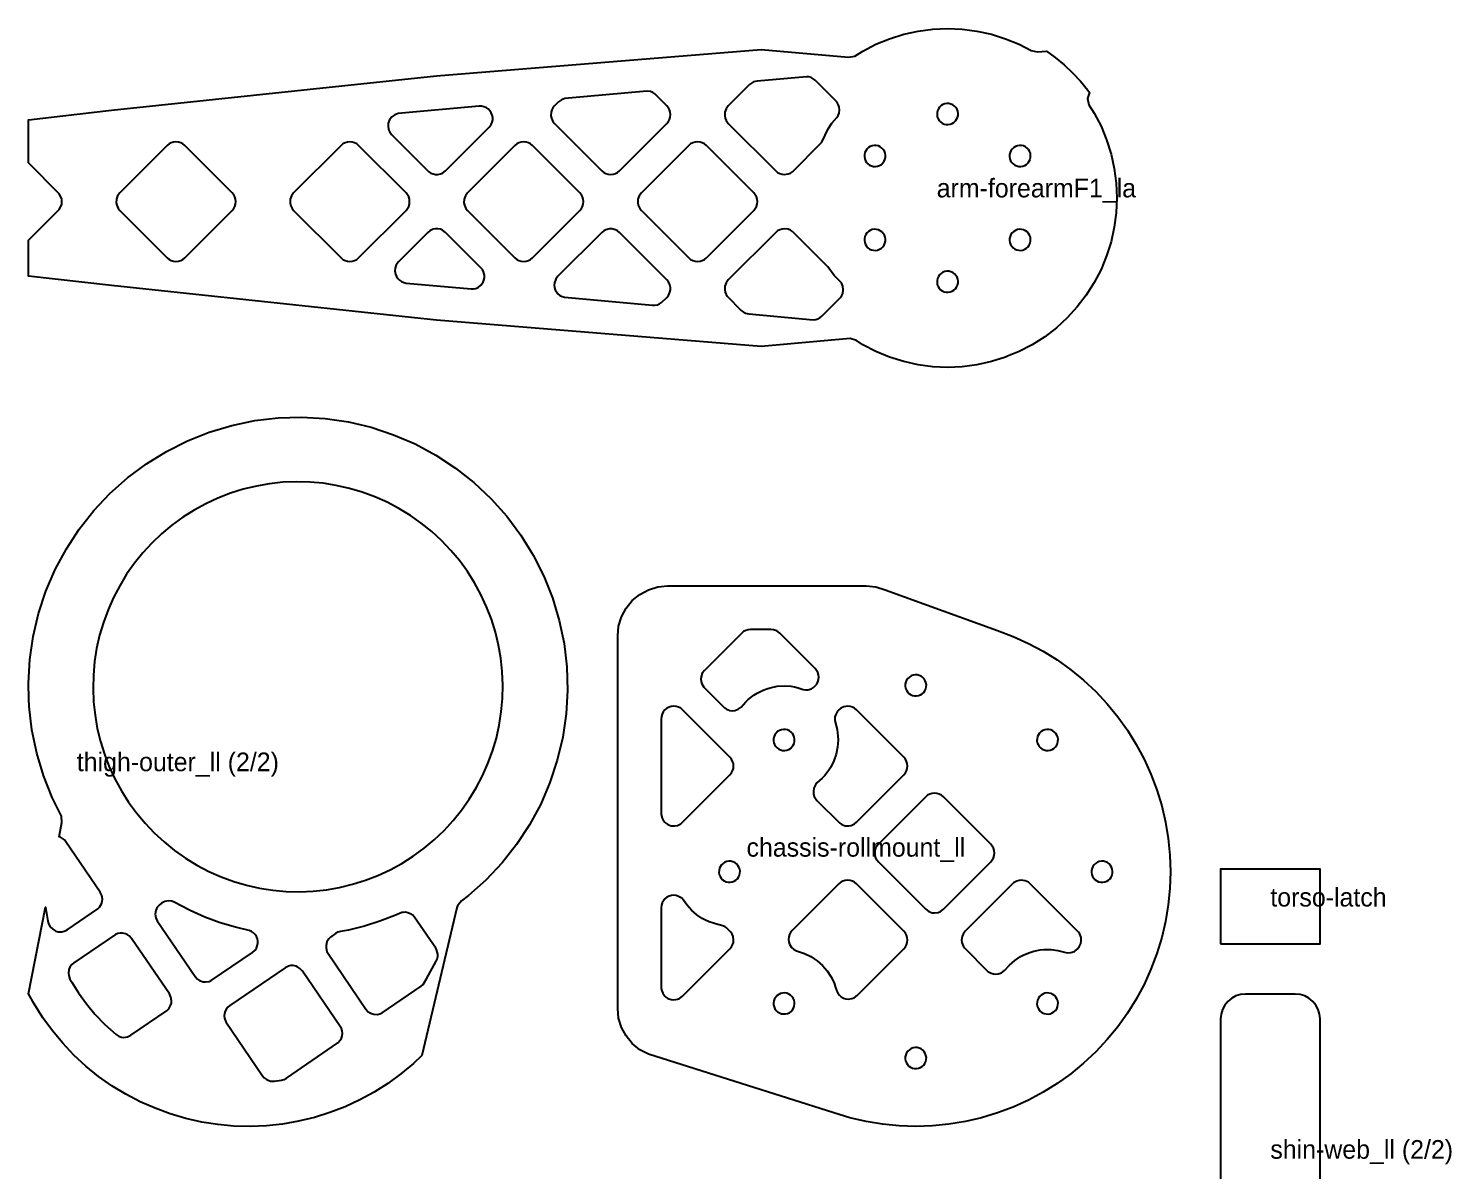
# Model space of a CAD drawing. Header units: millimetres. Extents: x 6 to 405, y 6 to 378.
# Drawn here: x 175.8 to 405, y 193.8 to 377.7 of the extents above; entities that cross this region are included whole.
import ezdxf

# ---------------------------------------------------------------- set-up
doc = ezdxf.new("R2010")
doc.units = ezdxf.units.MM
doc.layers.add('CUT', color=1, linetype='Continuous')
doc.layers.add('NOTE', color=3, linetype='Continuous')

msp = doc.modelspace()

# ---------------------------------------------------------------- linework, layer by layer
at = {"layer": 'CUT'}
for points in [[(175.8, 356), (175.8, 362.97), (189.15, 364.48), (241.49, 370.05), (293.8, 374.27), (307.88, 373.03), (308.9, 373.21), (310.17, 374), (312.28, 375.1), (314.48, 376.01), (316.75, 376.72), (319.08, 377.24), (321.43, 377.55), (323.81, 377.65), (326.19, 377.55), (328.55, 377.24), (330.87, 376.72), (333.14, 376.01), (335.34, 375.1), (337.26, 374.1), (338.27, 373.87), (339.77, 373.98), (341.16, 372.99), (342.6, 371.8), (343.96, 370.53), (345.24, 369.17), (346.42, 367.73), (346.68, 367.36), (346.36, 366.36), (346.59, 365.35), (347.43, 364.01), (348.53, 361.9), (349.44, 359.71), (350.16, 357.44), (350.67, 355.11), (350.98, 352.75), (351.09, 350.38), (350.98, 348), (350.67, 345.64), (350.16, 343.32), (349.44, 341.05), (348.53, 338.85), (347.43, 336.74), (346.16, 334.73), (344.71, 332.84), (343.1, 331.09), (341.35, 329.48), (339.46, 328.03), (337.45, 326.75), (335.34, 325.66), (333.49, 324.89), (333.14, 324.74), (330.87, 324.03), (328.55, 323.51), (326.19, 323.2), (323.81, 323.1), (321.43, 323.2), (319.08, 323.51), (316.75, 324.03), (314.48, 324.74), (312.28, 325.66), (310.17, 326.75), (309.13, 327.42), (308.14, 327.73), (293.8, 326.48), (241.49, 330.7), (189.15, 336.28), (175.8, 337.78), (175.8, 343.56), (180.74, 348.51), (181.04, 349.01), (181.15, 349.39), (181.19, 349.78), (181.15, 350.17), (181.04, 350.54), (180.74, 351.05), (175.8, 356)], [(287.96, 364.17), (287.93, 363.58), (288.01, 363.2), (288.16, 362.83), (288.51, 362.36), (296.14, 354.73), (296.44, 354.48), (296.79, 354.29), (297.17, 354.18), (297.56, 354.14), (298.14, 354.23), (298.5, 354.38), (298.82, 354.59), (303.53, 359.29), (303.81, 359.76), (304.09, 360.49), (304.6, 361.51), (305.2, 362.4), (306, 363.33), (306.2, 363.66), (306.34, 364.01), (306.42, 364.58), (306.37, 364.97), (306.26, 365.33), (305.96, 365.82), (302.49, 369.31), (302.19, 369.55), (301.85, 369.74), (301.48, 369.85), (301.09, 369.89), (293.16, 369.19), (292.58, 369.05), (292.23, 368.86), (291.92, 368.61), (288.51, 365.19), (288.16, 364.72), (287.96, 364.17)], [(259.96, 364.17), (259.93, 363.58), (260.01, 363.2), (260.26, 362.67), (260.51, 362.36), (268.14, 354.73), (268.44, 354.48), (268.79, 354.29), (269.17, 354.18), (269.56, 354.14), (269.95, 354.18), (270.32, 354.29), (270.67, 354.48), (270.97, 354.73), (278.61, 362.36), (278.85, 362.67), (279.04, 363.01), (279.15, 363.39), (279.19, 363.78), (279.15, 364.17), (279.04, 364.54), (278.85, 364.89), (278.61, 365.19), (276.66, 367.12), (276.34, 367.34), (275.98, 367.49), (275.41, 367.57), (262.18, 366.38), (261.62, 366.18), (261.14, 365.83), (260.51, 365.19), (260.26, 364.89), (260.07, 364.54), (259.96, 364.17)], [(233.75, 362.39), (233.71, 361.99), (233.79, 361.41), (233.94, 361.05), (234.29, 360.57), (240.29, 354.59), (240.61, 354.38), (240.98, 354.23), (241.36, 354.15), (241.75, 354.15), (242.14, 354.23), (242.5, 354.38), (242.97, 354.73), (249.98, 361.74), (250.33, 362.21), (250.48, 362.57), (250.56, 362.95), (250.56, 363.34), (250.48, 363.72), (250.33, 364.09), (250.12, 364.41), (249.84, 364.69), (249.52, 364.91), (249.16, 365.06), (248.78, 365.14), (248.39, 365.14), (235.33, 363.95), (234.78, 363.76), (234.3, 363.41), (233.95, 362.94), (233.75, 362.39)], [(322.13, 364.1), (322.12, 363.77), (322.17, 363.44), (322.29, 363.12), (322.46, 362.84), (322.69, 362.6), (322.96, 362.4), (323.27, 362.27), (323.59, 362.19), (323.92, 362.18), (324.25, 362.23), (324.56, 362.35), (324.85, 362.53), (325.09, 362.76), (325.28, 363.03), (325.42, 363.33), (325.5, 363.65), (325.51, 363.99), (325.45, 364.32), (325.34, 364.63), (325.16, 364.91), (324.93, 365.15), (324.66, 365.35), (324.36, 365.49), (324.03, 365.56), (323.7, 365.57), (323.37, 365.52), (323.06, 365.4), (322.78, 365.23), (322.53, 365), (322.34, 364.73), (322.2, 364.42), (322.13, 364.1)], [(189.96, 350.17), (189.93, 349.58), (190.01, 349.2), (190.26, 348.67), (190.51, 348.36), (198.14, 340.73), (198.44, 340.48), (198.79, 340.29), (199.17, 340.18), (199.56, 340.14), (199.95, 340.18), (200.32, 340.29), (200.67, 340.48), (200.97, 340.73), (208.61, 348.36), (208.85, 348.67), (209.04, 349.01), (209.15, 349.39), (209.19, 349.78), (209.15, 350.17), (209.04, 350.54), (208.85, 350.89), (208.61, 351.19), (200.97, 358.83), (200.67, 359.08), (200.32, 359.26), (199.95, 359.37), (199.56, 359.41), (199.17, 359.37), (198.79, 359.26), (198.44, 359.08), (198.14, 358.83), (190.51, 351.19), (190.16, 350.72), (189.96, 350.17)], [(217.96, 350.17), (217.93, 349.58), (218.01, 349.2), (218.26, 348.67), (218.51, 348.36), (226.14, 340.73), (226.44, 340.48), (226.79, 340.29), (227.17, 340.18), (227.56, 340.14), (227.95, 340.18), (228.32, 340.29), (228.67, 340.48), (228.97, 340.73), (236.61, 348.36), (236.85, 348.67), (237.04, 349.01), (237.15, 349.39), (237.19, 349.78), (237.15, 350.17), (237.04, 350.54), (236.85, 350.89), (236.61, 351.19), (228.97, 358.83), (228.67, 359.08), (228.32, 359.26), (227.95, 359.37), (227.56, 359.41), (227.17, 359.37), (226.79, 359.26), (226.44, 359.08), (226.14, 358.83), (218.51, 351.19), (218.16, 350.72), (217.96, 350.17)], [(245.96, 350.17), (245.93, 349.58), (246.01, 349.2), (246.26, 348.67), (246.51, 348.36), (254.14, 340.73), (254.44, 340.48), (254.79, 340.29), (255.17, 340.18), (255.56, 340.14), (255.95, 340.18), (256.32, 340.29), (256.67, 340.48), (256.97, 340.73), (264.61, 348.36), (264.85, 348.67), (265.04, 349.01), (265.15, 349.39), (265.19, 349.78), (265.15, 350.17), (265.04, 350.54), (264.85, 350.89), (264.61, 351.19), (256.97, 358.83), (256.67, 359.08), (256.32, 359.26), (255.95, 359.37), (255.56, 359.41), (255.17, 359.37), (254.79, 359.26), (254.44, 359.08), (254.14, 358.83), (246.51, 351.19), (246.16, 350.72), (245.96, 350.17)], [(273.96, 350.17), (273.93, 349.58), (274.01, 349.2), (274.26, 348.67), (274.51, 348.36), (282.14, 340.73), (282.44, 340.48), (282.79, 340.29), (283.17, 340.18), (283.56, 340.14), (283.95, 340.18), (284.32, 340.29), (284.67, 340.48), (284.97, 340.73), (292.61, 348.36), (292.85, 348.67), (293.04, 349.01), (293.15, 349.39), (293.19, 349.78), (293.15, 350.17), (293.04, 350.54), (292.85, 350.89), (292.61, 351.19), (284.97, 358.83), (284.67, 359.08), (284.32, 359.26), (283.95, 359.37), (283.56, 359.41), (283.17, 359.37), (282.79, 359.26), (282.44, 359.08), (282.14, 358.83), (274.51, 351.19), (274.16, 350.72), (273.96, 350.17)], [(310.44, 357.35), (310.42, 357.02), (310.48, 356.69), (310.6, 356.37), (310.77, 356.09), (311, 355.85), (311.27, 355.65), (311.57, 355.52), (311.9, 355.44), (312.23, 355.43), (312.56, 355.48), (312.87, 355.6), (313.16, 355.78), (313.4, 356.01), (313.59, 356.28), (313.73, 356.58), (313.81, 356.9), (313.82, 357.24), (313.76, 357.57), (313.65, 357.88), (313.47, 358.16), (313.24, 358.4), (312.97, 358.6), (312.67, 358.74), (312.34, 358.81), (312.01, 358.82), (311.68, 358.77), (311.37, 358.65), (311.09, 358.48), (310.84, 358.25), (310.65, 357.98), (310.51, 357.67), (310.44, 357.35)], [(333.82, 357.35), (333.81, 357.02), (333.86, 356.69), (333.98, 356.37), (334.15, 356.09), (334.38, 355.85), (334.65, 355.65), (334.96, 355.52), (335.28, 355.44), (335.61, 355.43), (335.94, 355.48), (336.26, 355.6), (336.54, 355.78), (336.78, 356.01), (336.98, 356.28), (337.11, 356.58), (337.19, 356.9), (337.2, 357.24), (337.15, 357.57), (337.03, 357.88), (336.85, 358.16), (336.62, 358.4), (336.35, 358.6), (336.05, 358.74), (335.73, 358.81), (335.39, 358.82), (335.06, 358.77), (334.75, 358.65), (334.47, 358.48), (334.23, 358.25), (334.03, 357.98), (333.89, 357.67), (333.82, 357.35)], [(234.85, 339.05), (234.81, 338.66), (234.9, 338.08), (235.05, 337.71), (235.27, 337.39), (235.55, 337.11), (235.88, 336.9), (236.24, 336.75), (236.63, 336.67), (247.07, 335.73), (247.46, 335.73), (247.84, 335.81), (248.2, 335.96), (248.67, 336.32), (249.01, 336.79), (249.16, 337.15), (249.24, 337.53), (249.24, 337.92), (249.09, 338.49), (248.91, 338.83), (248.66, 339.14), (242.97, 344.83), (242.5, 345.18), (242.14, 345.33), (241.75, 345.4), (241.36, 345.4), (240.98, 345.33), (240.44, 345.08), (240.14, 344.83), (235.39, 340.08), (235.04, 339.61), (234.85, 339.05)], [(260.53, 336.73), (260.49, 336.34), (260.53, 335.95), (260.64, 335.57), (260.83, 335.23), (261.08, 334.92), (261.39, 334.68), (261.74, 334.49), (262.11, 334.38), (276.32, 333.09), (276.7, 333.09), (277.08, 333.17), (277.44, 333.32), (277.77, 333.54), (278.61, 334.36), (278.85, 334.67), (279.11, 335.2), (279.18, 335.58), (279.18, 335.97), (279.11, 336.36), (278.85, 336.89), (278.61, 337.19), (270.97, 344.83), (270.67, 345.08), (270.32, 345.26), (269.75, 345.4), (269.36, 345.4), (268.79, 345.26), (268.44, 345.08), (268.14, 344.83), (261.07, 337.76), (260.72, 337.29), (260.53, 336.73)], [(287.96, 336.17), (287.93, 335.58), (288.01, 335.2), (288.16, 334.83), (288.37, 334.51), (290.6, 332.26), (290.91, 332.01), (291.26, 331.83), (291.84, 331.69), (302.19, 330.76), (302.58, 330.8), (302.95, 330.92), (303.29, 331.1), (303.59, 331.35), (306.57, 334.34), (306.79, 334.66), (306.94, 335.01), (307.03, 335.58), (306.95, 336.15), (306.72, 336.68), (306.48, 336.98), (305.56, 337.91), (304.52, 339.28), (298.82, 344.96), (298.5, 345.18), (298.14, 345.33), (297.56, 345.41), (297.17, 345.37), (296.79, 345.26), (296.44, 345.08), (296.14, 344.83), (288.51, 337.19), (288.16, 336.72), (287.96, 336.17)], [(310.44, 343.85), (310.42, 343.52), (310.48, 343.19), (310.6, 342.87), (310.77, 342.59), (311, 342.35), (311.27, 342.15), (311.57, 342.02), (311.9, 341.94), (312.23, 341.93), (312.56, 341.98), (312.87, 342.1), (313.16, 342.28), (313.4, 342.51), (313.59, 342.78), (313.73, 343.08), (313.81, 343.4), (313.82, 343.74), (313.76, 344.07), (313.65, 344.38), (313.47, 344.66), (313.24, 344.9), (312.97, 345.1), (312.67, 345.24), (312.34, 345.31), (312.01, 345.32), (311.68, 345.27), (311.37, 345.15), (311.09, 344.98), (310.84, 344.75), (310.65, 344.48), (310.51, 344.17), (310.44, 343.85)], [(333.82, 343.85), (333.81, 343.52), (333.86, 343.19), (333.98, 342.87), (334.15, 342.59), (334.38, 342.35), (334.65, 342.15), (334.96, 342.02), (335.28, 341.94), (335.61, 341.93), (335.94, 341.98), (336.26, 342.1), (336.54, 342.28), (336.78, 342.51), (336.98, 342.78), (337.11, 343.08), (337.19, 343.4), (337.2, 343.74), (337.15, 344.07), (337.03, 344.38), (336.85, 344.66), (336.62, 344.9), (336.35, 345.1), (336.05, 345.24), (335.73, 345.31), (335.39, 345.32), (335.06, 345.27), (334.75, 345.15), (334.47, 344.98), (334.23, 344.75), (334.03, 344.48), (333.89, 344.17), (333.82, 343.85)], [(322.13, 337.1), (322.12, 336.77), (322.17, 336.44), (322.29, 336.12), (322.46, 335.84), (322.69, 335.6), (322.96, 335.4), (323.27, 335.27), (323.59, 335.19), (323.92, 335.18), (324.25, 335.23), (324.56, 335.35), (324.85, 335.53), (325.09, 335.76), (325.28, 336.03), (325.42, 336.33), (325.5, 336.65), (325.51, 336.99), (325.45, 337.32), (325.34, 337.63), (325.16, 337.91), (324.93, 338.15), (324.66, 338.35), (324.36, 338.49), (324.03, 338.56), (323.7, 338.57), (323.37, 338.52), (323.06, 338.4), (322.78, 338.23), (322.53, 338), (322.34, 337.73), (322.2, 337.42), (322.13, 337.1)], [(227.32, 314.32), (231, 313.45), (234.6, 312.26), (238.08, 310.77), (241.41, 308.97), (244.58, 306.89), (247.55, 304.55), (250.31, 301.95), (252.83, 299.13), (255.09, 296.09), (257.08, 292.87), (258.78, 289.49), (260.19, 285.97), (261.28, 282.35), (261.54, 281.09), (262.05, 278.64), (262.49, 274.88), (262.6, 271.09), (262.39, 267.31), (261.84, 263.56), (260.97, 259.88), (259.78, 256.28), (258.29, 252.8), (256.49, 249.47), (254.42, 246.3), (252.07, 243.33), (249.48, 240.57), (246.65, 238.05), (245.55, 237.23), (244.91, 236.42), (244.8, 236.09), (239.14, 212.32), (237.8, 211.04), (235.79, 209.37), (233.67, 207.83), (231.46, 206.42), (229.17, 205.17), (226.79, 204.07), (224.35, 203.13), (221.85, 202.35), (219.31, 201.73), (216.73, 201.29), (214.12, 201.01), (211.51, 200.9), (208.89, 200.96), (206.28, 201.2), (203.7, 201.6), (201.14, 202.18), (198.63, 202.92), (196.18, 203.82), (193.78, 204.88), (191.46, 206.09), (189.23, 207.46), (187.09, 208.96), (185.05, 210.61), (183.13, 212.38), (181.32, 214.28), (179.65, 216.29), (178.1, 218.4), (176.7, 220.61), (175.8, 222.27), (178.52, 236.21), (178.86, 234.26), (178.98, 233.75), (179.1, 233.38), (179.3, 233.05), (179.7, 232.63), (180.2, 232.35), (180.57, 232.25), (181.15, 232.23), (181.71, 232.38), (182.05, 232.56), (186.99, 235.93), (187.26, 236.21), (187.56, 236.72), (187.67, 237.1), (187.7, 237.49), (187.61, 238.07), (187.36, 238.59), (181.84, 246.71), (181.59, 247.01), (181.28, 247.26), (180.94, 247.44), (180.72, 247.51), (181.18, 249.84), (181.11, 250.87), (179.62, 253.87), (178.22, 257.39), (177.13, 261.01), (176.36, 264.72), (175.91, 268.48), (175.88, 269.76), (175.8, 272.27), (176.02, 276.05), (176.56, 279.79), (177.43, 283.48), (178.62, 287.08), (180.11, 290.55), (181.91, 293.89), (183.99, 297.05), (186.33, 300.03), (188.93, 302.78), (191.75, 305.3), (194.79, 307.57), (198.01, 309.56), (201.39, 311.26), (204.91, 312.66), (208.54, 313.75), (212.24, 314.52), (216, 314.97), (219.79, 315.08), (223.57, 314.86), (227.32, 314.32)], [(227.48, 303.62), (225.37, 304.1), (223.24, 304.43), (221.09, 304.63), (218.93, 304.68), (216.77, 304.59), (214.62, 304.36), (212.5, 303.99), (210.4, 303.48), (208.34, 302.84), (206.32, 302.06), (204.36, 301.15), (202.47, 300.12), (200.64, 298.97), (198.9, 297.69), (197.24, 296.31), (195.67, 294.82), (194.21, 293.23), (192.86, 291.55), (191.61, 289.79), (190.49, 287.94), (189.48, 286.03), (188.61, 284.06), (187.87, 282.03), (187.26, 279.96), (186.78, 277.85), (186.45, 275.72), (186.26, 273.56), (186.2, 271.41), (186.29, 269.25), (186.52, 267.1), (186.89, 264.97), (187.4, 262.87), (188.04, 260.81), (188.82, 258.8), (189.73, 256.84), (190.76, 254.94), (191.92, 253.12), (193.19, 251.37), (194.57, 249.72), (196.06, 248.15), (197.65, 246.69), (199.33, 245.33), (201.1, 244.09), (202.94, 242.96), (204.85, 241.96), (206.83, 241.09), (208.85, 240.34), (210.92, 239.73), (213.03, 239.26), (215.17, 238.93), (217.32, 238.73), (219.47, 238.68), (221.63, 238.77), (223.78, 239), (225.91, 239.37), (228.01, 239.88), (230.07, 240.52), (232.08, 241.3), (234.04, 242.2), (235.94, 243.24), (237.76, 244.39), (239.51, 245.67), (241.16, 247.05), (242.73, 248.54), (244.19, 250.13), (245.55, 251.81), (246.79, 253.57), (247.92, 255.42), (248.92, 257.33), (249.79, 259.3), (250.54, 261.33), (251.15, 263.4), (251.62, 265.51), (251.95, 267.64), (252.15, 269.79), (252.2, 271.95), (252.11, 274.11), (251.88, 276.26), (251.51, 278.39), (251, 280.48), (250.36, 282.55), (249.58, 284.56), (248.68, 286.52), (247.64, 288.42), (246.49, 290.24), (245.21, 291.98), (243.83, 293.64), (242.34, 295.21), (240.75, 296.67), (239.07, 298.03), (237.31, 299.27), (235.46, 300.39), (233.55, 301.4), (231.58, 302.27), (229.55, 303.02), (227.48, 303.62)], [(318.7, 200.9), (316.02, 200.99), (313.35, 201.25), (310.7, 201.69), (308.09, 202.3), (305.52, 203.08), (275.64, 212.51), (274.26, 213.25), (273.04, 214.24), (272.05, 215.46), (271.31, 216.84), (270.85, 218.34), (270.7, 219.9), (270.7, 279.9), (270.85, 281.46), (271.31, 282.96), (272.05, 284.34), (273.04, 285.56), (274.26, 286.55), (275.64, 287.29), (277.14, 287.75), (278.7, 287.9), (310.7, 287.9), (312.26, 287.75), (313.76, 287.29), (331.88, 280.72), (334.39, 279.78), (336.83, 278.67), (339.2, 277.41), (341.48, 275.99), (343.66, 274.43), (345.73, 272.73), (347.69, 270.89), (349.53, 268.93), (351.23, 266.86), (352.79, 264.68), (354.21, 262.4), (355.47, 260.03), (356.58, 257.59), (357.52, 255.08), (358.3, 252.51), (358.91, 249.9), (359.35, 247.25), (359.61, 244.58), (359.7, 241.9), (359.61, 239.22), (359.35, 236.55), (358.91, 233.9), (358.3, 231.29), (357.52, 228.72), (356.58, 226.21), (355.47, 223.77), (354.21, 221.4), (352.79, 219.12), (351.23, 216.94), (349.53, 214.87), (347.69, 212.91), (345.73, 211.07), (343.66, 209.37), (341.48, 207.81), (339.2, 206.39), (336.83, 205.13), (334.39, 204.02), (331.88, 203.08), (329.31, 202.3), (326.7, 201.69), (324.05, 201.25), (321.38, 200.99), (318.7, 200.9)], [(288.77, 267.87), (289.16, 267.83), (289.55, 267.87), (290.1, 268.07), (290.58, 268.42), (291.31, 269.24), (291.72, 269.63), (292.62, 270.33), (293.16, 270.67), (294.13, 271.14), (294.72, 271.36), (295.27, 271.53), (296.38, 271.75), (297.52, 271.82), (298.59, 271.75), (299.15, 271.66), (299.77, 271.51), (300.55, 271.26), (300.93, 271.2), (301.32, 271.21), (301.88, 271.37), (302.22, 271.56), (302.51, 271.81), (302.75, 272.11), (302.93, 272.46), (303.04, 272.83), (303.07, 273.21), (303.03, 273.6), (302.92, 273.97), (302.73, 274.31), (302.49, 274.61), (296.78, 280.31), (296.31, 280.66), (295.76, 280.86), (295.37, 280.9), (292.08, 280.9), (291.69, 280.86), (291.31, 280.75), (290.97, 280.56), (290.67, 280.31), (284.67, 274.32), (284.32, 273.85), (284.13, 273.3), (284.09, 272.91), (284.13, 272.52), (284.24, 272.14), (284.54, 271.64), (287.89, 268.29), (288.22, 268.07), (288.77, 267.87)], [(318.48, 270.21), (318.81, 270.2), (319.14, 270.26), (319.45, 270.38), (319.73, 270.55), (319.98, 270.78), (320.17, 271.05), (320.31, 271.35), (320.39, 271.68), (320.4, 272.01), (320.34, 272.34), (320.22, 272.65), (320.05, 272.93), (319.82, 273.18), (319.55, 273.37), (319.25, 273.51), (318.92, 273.59), (318.59, 273.6), (318.26, 273.54), (317.95, 273.42), (317.67, 273.25), (317.42, 273.02), (317.23, 272.75), (317.09, 272.45), (317.01, 272.12), (317, 271.79), (317.06, 271.46), (317.18, 271.15), (317.35, 270.87), (317.58, 270.62), (317.85, 270.43), (318.15, 270.29), (318.48, 270.21)], [(279.33, 249.31), (279.92, 249.28), (280.3, 249.36), (280.84, 249.61), (281.14, 249.86), (288.77, 257.49), (289.02, 257.8), (289.21, 258.14), (289.32, 258.52), (289.36, 258.91), (289.32, 259.3), (289.21, 259.67), (289.02, 260.02), (288.77, 260.32), (281.14, 267.96), (280.84, 268.21), (280.49, 268.39), (280.11, 268.51), (279.72, 268.54), (279.33, 268.51), (278.96, 268.39), (278.61, 268.21), (278.31, 267.96), (278.04, 267.63), (277.85, 267.29), (277.74, 266.91), (277.7, 266.52), (277.71, 251.1), (277.85, 250.53), (278.04, 250.18), (278.29, 249.88), (278.46, 249.73), (278.78, 249.51), (279.33, 249.31)], [(307.33, 249.31), (307.92, 249.28), (308.3, 249.36), (308.84, 249.61), (309.14, 249.86), (316.77, 257.49), (317.02, 257.8), (317.21, 258.14), (317.32, 258.52), (317.36, 258.91), (317.32, 259.3), (317.21, 259.67), (317.02, 260.02), (316.77, 260.32), (309.14, 267.96), (308.84, 268.21), (308.49, 268.39), (308.11, 268.51), (307.72, 268.54), (307.14, 268.46), (306.61, 268.21), (306.31, 267.96), (306.1, 267.74), (305.8, 267.23), (305.69, 266.86), (305.66, 266.27), (306.03, 264.78), (306.17, 263.72), (306.19, 263.15), (306.17, 262.51), (306.11, 261.94), (305.88, 260.83), (305.51, 259.75), (305.01, 258.73), (304.7, 258.25), (304.05, 257.4), (303.62, 256.94), (302.79, 256.2), (302.54, 255.9), (302.29, 255.37), (302.21, 254.79), (302.25, 254.4), (302.36, 254.02), (302.54, 253.68), (302.79, 253.37), (306.46, 249.73), (306.78, 249.51), (307.33, 249.31)], [(297.26, 261.43), (297.6, 261.42), (297.93, 261.47), (298.24, 261.59), (298.52, 261.76), (298.76, 261.99), (298.96, 262.26), (299.1, 262.57), (299.17, 262.89), (299.18, 263.22), (299.13, 263.55), (299.01, 263.87), (298.84, 264.15), (298.61, 264.39), (298.34, 264.59), (298.03, 264.72), (297.71, 264.8), (297.38, 264.81), (297.05, 264.76), (296.73, 264.64), (296.45, 264.46), (296.21, 264.23), (296.01, 263.96), (295.88, 263.66), (295.8, 263.34), (295.79, 263), (295.84, 262.67), (295.96, 262.36), (296.14, 262.08), (296.37, 261.84), (296.64, 261.64), (296.94, 261.5), (297.26, 261.43)], [(339.69, 261.43), (340.02, 261.42), (340.35, 261.47), (340.67, 261.59), (340.95, 261.76), (341.19, 261.99), (341.39, 262.26), (341.52, 262.57), (341.6, 262.89), (341.61, 263.22), (341.56, 263.55), (341.44, 263.87), (341.26, 264.15), (341.03, 264.39), (340.76, 264.59), (340.46, 264.72), (340.14, 264.8), (339.8, 264.81), (339.47, 264.76), (339.16, 264.64), (338.88, 264.46), (338.64, 264.23), (338.44, 263.96), (338.3, 263.66), (338.23, 263.34), (338.22, 263), (338.27, 262.67), (338.39, 262.36), (338.56, 262.08), (338.79, 261.84), (339.06, 261.64), (339.37, 261.5), (339.69, 261.43)], [(321.33, 235.31), (321.72, 235.27), (322.3, 235.36), (322.67, 235.51), (323.14, 235.86), (330.77, 243.49), (331.02, 243.8), (331.21, 244.14), (331.32, 244.52), (331.36, 244.91), (331.32, 245.3), (331.21, 245.67), (331.02, 246.02), (330.77, 246.32), (323.14, 253.96), (322.84, 254.21), (322.49, 254.39), (322.11, 254.51), (321.72, 254.54), (321.33, 254.51), (320.96, 254.39), (320.61, 254.21), (320.31, 253.96), (312.67, 246.32), (312.42, 246.02), (312.24, 245.67), (312.13, 245.3), (312.09, 244.91), (312.13, 244.52), (312.24, 244.14), (312.42, 243.8), (312.67, 243.49), (320.31, 235.86), (320.78, 235.51), (321.33, 235.31)], [(288.48, 240.21), (288.81, 240.2), (289.14, 240.26), (289.45, 240.38), (289.73, 240.55), (289.98, 240.78), (290.17, 241.05), (290.31, 241.35), (290.39, 241.68), (290.4, 242.01), (290.34, 242.34), (290.22, 242.65), (290.05, 242.93), (289.82, 243.18), (289.55, 243.37), (289.25, 243.51), (288.92, 243.59), (288.59, 243.6), (288.26, 243.54), (287.95, 243.42), (287.67, 243.25), (287.42, 243.02), (287.23, 242.75), (287.09, 242.45), (287.01, 242.12), (287, 241.79), (287.06, 241.46), (287.18, 241.15), (287.35, 240.87), (287.58, 240.62), (287.85, 240.43), (288.15, 240.29), (288.48, 240.21)], [(348.48, 240.21), (348.81, 240.2), (349.14, 240.26), (349.45, 240.38), (349.73, 240.55), (349.98, 240.78), (350.17, 241.05), (350.31, 241.35), (350.39, 241.68), (350.4, 242.01), (350.34, 242.34), (350.22, 242.65), (350.05, 242.93), (349.82, 243.18), (349.55, 243.37), (349.25, 243.51), (348.92, 243.59), (348.59, 243.6), (348.26, 243.54), (347.95, 243.42), (347.67, 243.25), (347.42, 243.02), (347.23, 242.75), (347.09, 242.45), (347.01, 242.12), (347, 241.79), (347.06, 241.46), (347.18, 241.15), (347.35, 240.87), (347.58, 240.62), (347.85, 240.43), (348.15, 240.29), (348.48, 240.21)], [(367.8, 230.3), (383.8, 230.3), (383.8, 242.3), (367.8, 242.3), (367.8, 230.3)], [(307.42, 221.44), (307.82, 221.39), (308.41, 221.47), (308.78, 221.62), (309.26, 221.98), (316.77, 229.49), (317.02, 229.8), (317.21, 230.14), (317.32, 230.52), (317.36, 230.91), (317.32, 231.3), (317.21, 231.67), (317.02, 232.02), (316.77, 232.32), (309.14, 239.96), (308.84, 240.21), (308.49, 240.39), (308.11, 240.51), (307.72, 240.54), (307.33, 240.51), (306.96, 240.39), (306.61, 240.21), (306.31, 239.96), (298.8, 232.45), (298.55, 232.14), (298.36, 231.79), (298.25, 231.41), (298.22, 231.01), (298.26, 230.62), (298.38, 230.24), (298.7, 229.73), (298.99, 229.46), (299.51, 229.17), (300.79, 228.74), (301.81, 228.24), (302.35, 227.9), (302.81, 227.57), (303.66, 226.82), (304.41, 225.96), (305.04, 225.01), (305.54, 223.99), (305.74, 223.45), (305.97, 222.68), (306.15, 222.33), (306.39, 222.01), (306.69, 221.75), (307.04, 221.56), (307.42, 221.44)], [(331.2, 225.45), (331.59, 225.41), (331.98, 225.45), (332.53, 225.64), (333, 225.99), (333.78, 226.86), (334.64, 227.61), (335.59, 228.24), (336.09, 228.51), (337.08, 228.92), (337.69, 229.1), (338.74, 229.31), (339.31, 229.37), (339.95, 229.39), (340.52, 229.37), (341.58, 229.23), (343.1, 228.85), (343.68, 228.88), (344.24, 229.08), (344.71, 229.43), (345.02, 229.8), (345.27, 230.33), (345.35, 230.71), (345.32, 231.3), (345.12, 231.85), (344.91, 232.18), (337.14, 239.96), (336.84, 240.21), (336.3, 240.46), (335.72, 240.54), (335.33, 240.51), (334.96, 240.39), (334.46, 240.09), (326.67, 232.32), (326.32, 231.85), (326.17, 231.49), (326.09, 230.91), (326.13, 230.52), (326.32, 229.97), (326.54, 229.64), (330.32, 225.86), (330.82, 225.56), (331.2, 225.45)], [(198.89, 237.14), (198.33, 237.2), (197.77, 237.11), (197.25, 236.86), (196.78, 236.49), (196.54, 236.19), (196.29, 235.65), (196.21, 235.07), (196.3, 234.49), (196.55, 233.97), (202.63, 225.04), (203.03, 224.6), (203.35, 224.39), (203.91, 224.2), (204.3, 224.16), (204.88, 224.25), (205.24, 224.41), (211.86, 228.9), (212.29, 229.29), (212.5, 229.61), (212.65, 229.97), (212.73, 230.35), (212.73, 230.73), (212.66, 231.11), (212.51, 231.47), (212.3, 231.8), (212.03, 232.08), (211.72, 232.3), (211.36, 232.45), (209.14, 232.96), (206.69, 233.68), (204.23, 234.58), (201.84, 235.64), (199.25, 237), (198.89, 237.14)], [(279.33, 221.31), (279.72, 221.27), (280.3, 221.36), (280.67, 221.51), (281.14, 221.86), (288.77, 229.49), (289.02, 229.8), (289.21, 230.14), (289.32, 230.52), (289.36, 230.91), (289.27, 231.49), (289.12, 231.85), (288.91, 232.18), (288.18, 232.9), (288.01, 233.03), (287.64, 233.21), (286.42, 233.5), (285.4, 233.85), (284.82, 234.11), (284.32, 234.38), (283.43, 234.98), (282.57, 235.72), (281.82, 236.58), (281.29, 237.33), (281.01, 237.62), (280.51, 237.94), (280.13, 238.06), (279.74, 238.11), (279.34, 238.08), (278.96, 237.97), (278.61, 237.79), (278.3, 237.54), (278.05, 237.24), (277.86, 236.89), (277.74, 236.51), (277.7, 236.11), (277.71, 223.1), (277.79, 222.72), (277.94, 222.35), (278.29, 221.88), (278.46, 221.73), (278.78, 221.51), (279.33, 221.31)], [(236.92, 235.3), (236.52, 235.37), (236.12, 235.35), (235.92, 235.32), (235.54, 235.19), (234.79, 234.84), (232.4, 233.92), (229.91, 233.14), (227.36, 232.52), (226.05, 232.29), (225.65, 232.17), (225.27, 231.97), (224.43, 231.39), (224.16, 231.11), (223.86, 230.61), (223.72, 230.03), (223.73, 229.64), (223.87, 229.07), (224.06, 228.73), (230.13, 219.8), (230.53, 219.37), (231.04, 219.07), (231.41, 218.96), (232, 218.94), (232.38, 219.02), (232.75, 219.17), (239.05, 223.46), (239.35, 223.77), (239.92, 224.68), (241.48, 227.48), (241.64, 227.84), (241.72, 228.24), (241.72, 228.64), (241.64, 229.03), (241.49, 229.4), (241.38, 229.58), (237.92, 234.66), (237.63, 234.94), (237.47, 235.05), (237.29, 235.15), (236.92, 235.3)], [(191.42, 231.91), (190.95, 232.02), (190.55, 232.02), (190.17, 231.94), (189.81, 231.78), (183.12, 227.24), (182.81, 226.99), (182.47, 226.52), (182.32, 226.15), (182.24, 225.57), (182.28, 225.18), (182.48, 224.63), (182.77, 224.11), (183.86, 222.4), (185.13, 220.65), (186.51, 218.99), (188.09, 217.33), (189.91, 215.68), (190.42, 215.39), (190.79, 215.27), (191.18, 215.24), (191.76, 215.33), (192.29, 215.59), (198.12, 219.56), (198.4, 219.84), (198.69, 220.35), (198.81, 220.73), (198.84, 221.12), (198.75, 221.7), (198.49, 222.22), (192.42, 231.15), (192.02, 231.58), (191.7, 231.8), (191.42, 231.91)], [(218.93, 226.68), (218.45, 226.79), (218.06, 226.78), (217.68, 226.7), (217.15, 226.45), (208.22, 220.37), (207.92, 220.12), (207.67, 219.82), (207.49, 219.47), (207.38, 219.09), (207.34, 218.7), (207.39, 218.31), (207.59, 217.76), (213.51, 209.04), (213.76, 208.74), (214.06, 208.5), (214.41, 208.32), (214.79, 208.2), (215.37, 208.18), (216.55, 208.36), (216.96, 208.48), (217.34, 208.68), (225.63, 214.33), (226.02, 214.77), (226.2, 215.11), (226.31, 215.49), (226.35, 215.88), (226.31, 216.27), (226.19, 216.64), (226, 216.99), (219.93, 225.92), (219.53, 226.35), (219.2, 226.56), (218.93, 226.68)], [(297.32, 219), (297.71, 219), (298.03, 219.08), (298.34, 219.21), (298.61, 219.41), (298.84, 219.65), (299.01, 219.93), (299.13, 220.25), (299.18, 220.58), (299.17, 220.91), (299.1, 221.23), (298.96, 221.54), (298.76, 221.81), (298.52, 222.04), (298.24, 222.21), (297.93, 222.33), (297.6, 222.38), (297.26, 222.37), (296.94, 222.3), (296.64, 222.16), (296.37, 221.96), (296.14, 221.72), (295.96, 221.44), (295.84, 221.13), (295.79, 220.8), (295.8, 220.46), (295.88, 220.14), (296.01, 219.84), (296.21, 219.57), (296.45, 219.34), (296.73, 219.16), (297.05, 219.04), (297.32, 219)], [(339.69, 219), (340.02, 218.99), (340.35, 219.04), (340.67, 219.16), (340.95, 219.34), (341.19, 219.57), (341.39, 219.84), (341.52, 220.14), (341.6, 220.46), (341.61, 220.8), (341.56, 221.13), (341.44, 221.44), (341.26, 221.72), (341.03, 221.96), (340.76, 222.16), (340.46, 222.3), (340.14, 222.37), (339.8, 222.38), (339.47, 222.33), (339.16, 222.21), (338.88, 222.04), (338.64, 221.81), (338.44, 221.54), (338.3, 221.23), (338.23, 220.91), (338.22, 220.58), (338.27, 220.25), (338.39, 219.93), (338.56, 219.65), (338.79, 219.41), (339.06, 219.21), (339.37, 219.08), (339.69, 219)], [(318.48, 210.21), (318.81, 210.2), (319.14, 210.26), (319.45, 210.38), (319.73, 210.55), (319.98, 210.78), (320.17, 211.05), (320.31, 211.35), (320.39, 211.68), (320.4, 212.01), (320.34, 212.34), (320.22, 212.65), (320.05, 212.93), (319.82, 213.18), (319.55, 213.37), (319.25, 213.51), (318.92, 213.59), (318.59, 213.6), (318.26, 213.54), (317.95, 213.42), (317.67, 213.25), (317.42, 213.02), (317.23, 212.75), (317.09, 212.45), (317.01, 212.12), (317, 211.79), (317.06, 211.46), (317.18, 211.15), (317.35, 210.87), (317.58, 210.62), (317.85, 210.43), (318.15, 210.29), (318.48, 210.21)]]:
    msp.add_lwpolyline(points, close=True, dxfattribs=at)
msp.add_lwpolyline([(383.8, 173.2), (383.8, 218.2), (383.8, 218.2), (383.72, 218.98), (383.5, 219.73), (383.13, 220.42), (382.63, 221.03), (382.02, 221.53), (381.33, 221.9), (380.58, 222.12), (379.8, 222.2), (371.8, 222.2), (371.02, 222.12), (370.27, 221.9), (369.58, 221.53), (368.97, 221.03), (368.47, 220.42), (368.1, 219.73), (367.88, 218.98), (367.8, 218.2), (367.8, 173.2)], dxfattribs=at)

# ---------------------------------------------------------------- texts
at = {"layer": 'NOTE'}
for s, p in [('arm-forearmF1_la', (322.07, 350.46)), ('thigh-outer_ll (2/2)', (183.58, 258.09)), ('chassis-rollmount_ll', (291.44, 244.33)), ('torso-latch', (375.8, 236.3)), ('shin-web_ll (2/2)', (375.8, 195.7))]:
    msp.add_text(s, height=3, dxfattribs=at).set_placement(p)

doc.saveas('drawing.dxf')
